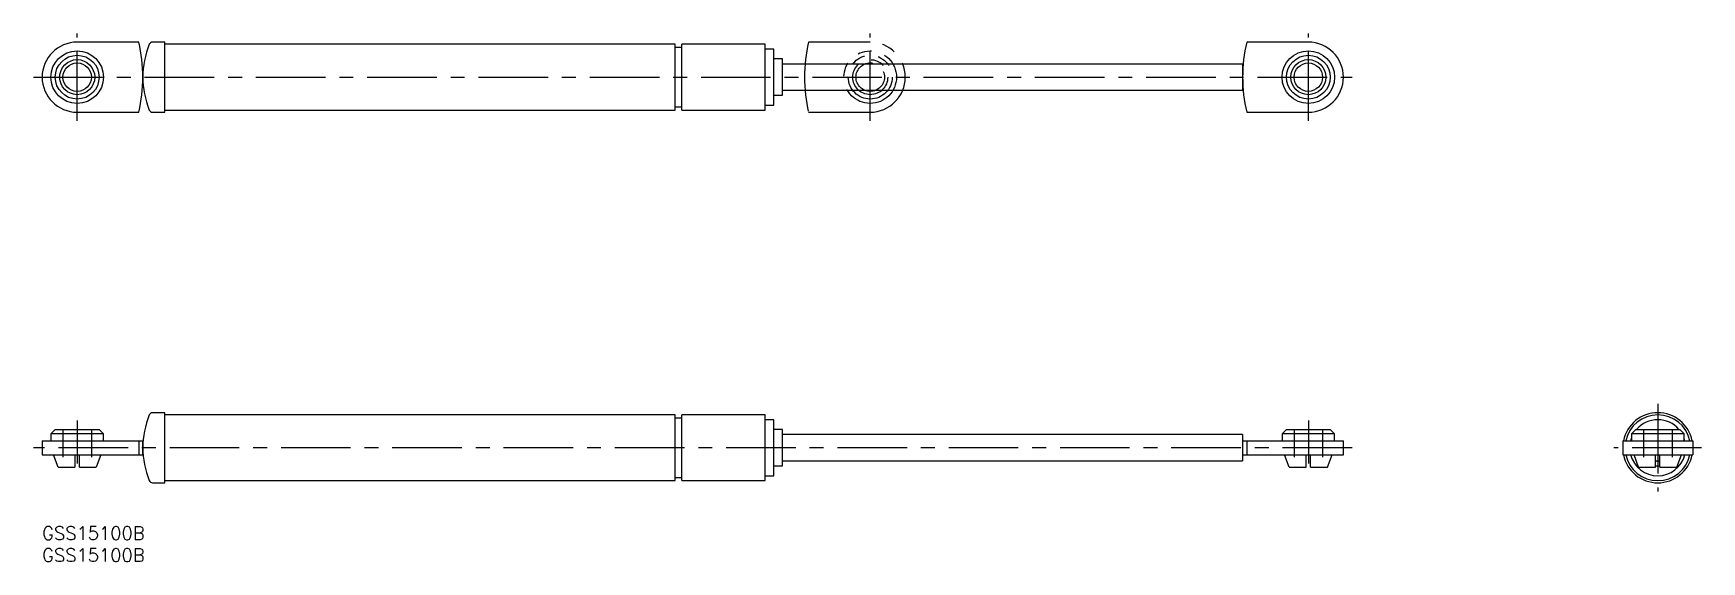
# Model space of a CAD drawing. Extents: x -2 to 379, y -8 to 113.
import ezdxf

# ---------------------------------------------------------------- set-up
doc = ezdxf.new("R2010")
doc.units = 0
doc.header["$LTSCALE"] = 0.5
for name, pattern in [('CENTER', [50.8, 31.75, -6.35, 6.35, -6.35]), ('DASHED', [19.05, 12.7, -6.35]), ('PHANTOM', [63.5, 31.75, -6.35, 6.35, -6.35, 6.35, -6.35])]:
    doc.linetypes.add(name, pattern=pattern)
for name, color, linetype in [('MSM_CENTER', 1, 'CENTER'), ('MSM_CONTINUOUS', 7, 'CONTINUOUS'), ('MSM_DASHED', 4, 'DASHED'), ('MSM_IMAGINARY', 6, 'PHANTOM'), ('MSM_PART_NUMBER', 7, 'CONTINUOUS')]:
    doc.layers.add(name, color=color, linetype=linetype)
doc.styles.get("Standard").update_dxf_attribs({"font": 'txt.shx', "height": 3, "bigfont": 'bigfont.shx'})

# ---------------------------------------------------------------- blocks, each defined once
blk = doc.blocks.new('*U24')
at = {"layer": 'MSM_PART_NUMBER'}
blk.add_text('GSS15100B', height=3, dxfattribs=at).set_placement((0, -3))
blk = doc.blocks.new('*U25')
at = {"layer": 'MSM_PART_NUMBER'}
blk.add_text('GSS15100B', height=3, dxfattribs=at).set_placement((0, -8))

msp = doc.modelspace()

# ---------------------------------------------------------------- linework, layer by layer
at = {"layer": 'MSM_CENTER'}
for p, q in [((8, 92.63), (8, 112.63)), ((189, 92.63), (189, 112.63)), ((289, 92.63), (289, 112.63)), ((-2, 102.63), (299, 102.63)), ((368.76, 28), (368.76, 8)), ((8, 24.2), (8, 14.4)), ((289, 24.2), (289, 14.4)), ((299, 18), (-2, 18)), ((378.76, 18), (358.76, 18))]:
    msp.add_line(p, q, dxfattribs=at)
at = {"layer": 'MSM_CONTINUOUS'}
for p, q in [((22.07, 110.63), (8, 110.63)), ((28, 110.63), (25.2, 110.63)), ((28, 94.63), (28, 110.63)), ((289, 110.63), (274.93, 110.63)), ((144.5, 110.13), (28, 110.13)), ((144.5, 95.13), (144.5, 110.13)), ((146, 109.38), (144.5, 109.38)), ((165, 110.13), (146, 110.13)), ((146, 95.13), (146, 110.13)), ((165, 95.13), (165, 110.13)), ((167, 109.03), (165, 109.03)), ((167, 96.23), (167, 109.03)), ((169, 106.78), (167, 106.78)), ((169, 98.48), (169, 106.78)), ((274, 105.63), (169, 105.63)), ((274, 105.63), (274, 99.63)), ((169, 99.63), (274, 99.63)), ((144.5, 95.88), (146, 95.88)), ((165, 96.23), (167, 96.23)), ((167, 98.48), (169, 98.48)), ((8, 94.63), (22.07, 94.63)), ((25.2, 94.63), (28, 94.63)), ((28, 95.13), (144.5, 95.13)), ((146, 95.13), (165, 95.13)), ((274.93, 94.63), (289, 94.63)), ((28, 26), (25.2, 26)), ((28, 10), (28, 26)), ((144.5, 25.5), (28, 25.5)), ((144.5, 10.5), (144.5, 25.5)), ((146, 24.75), (144.5, 24.75)), ((165, 25.5), (146, 25.5)), ((146, 10.5), (146, 25.5)), ((165, 10.5), (165, 25.5)), ((167, 24.4), (165, 24.4)), ((167, 11.6), (167, 24.4)), ((0, 19.6), (0, 16.4)), ((0, 19.6), (23, 19.6)), ((3, 22.2), (2, 21.2)), ((2, 21.2), (2, 19.6)), ((14, 21.2), (2, 21.2)), ((3, 22.2), (13, 22.2)), ((14, 21.2), (13, 22.2)), ((14, 19.6), (14, 21.2)), ((22.07, 19.6), (22.07, 16.4)), ((23, 16.4), (23, 19.6)), ((169, 22.15), (167, 22.15)), ((169, 13.85), (169, 22.15)), ((274, 21), (169, 21)), ((274, 21), (274, 15)), ((274, 19.6), (297, 19.6)), ((274.93, 19.6), (274.93, 16.4)), ((284, 22.2), (283, 21.2)), ((283, 21.2), (283, 19.6)), ((295, 21.2), (283, 21.2)), ((284, 22.2), (294, 22.2)), ((295, 21.2), (294, 22.2)), ((295, 19.6), (295, 21.2)), ((297, 16.4), (297, 19.6)), ((360.76, 19.6), (360.76, 16.4)), ((360.76, 19.6), (376.76, 19.6)), ((362.57, 19.6), (362.76, 20.23)), ((363.76, 22.2), (362.76, 21.2)), ((362.76, 21.2), (362.76, 19.6)), ((374.76, 21.2), (362.76, 21.2)), ((363.76, 22.2), (373.76, 22.2)), ((374.76, 21.2), (373.76, 22.2)), ((374.76, 19.6), (374.76, 21.2)), ((376.76, 19.6), (376.76, 16.4)), ((0, 16.4), (23, 16.4)), ((3.63, 13.6), (2.58, 16.4)), ((7.5, 16.4), (7.5, 13.6)), ((8.5, 13.6), (8.5, 16.4)), ((13.42, 16.4), (12.37, 13.6)), ((274, 16.4), (297, 16.4)), ((284.63, 13.6), (283.58, 16.4)), ((288.5, 13.6), (288.5, 16.4)), ((289.5, 13.6), (289.5, 16.4)), ((293.37, 13.6), (294.42, 16.4)), ((360.76, 16.4), (376.76, 16.4)), ((364.39, 13.6), (363.35, 16.4)), ((368.26, 13.6), (368.26, 16.4)), ((369.26, 13.6), (369.26, 16.4)), ((373.14, 13.6), (374.18, 16.4)), ((3.63, 13.6), (7.5, 13.6)), ((8.5, 13.6), (12.37, 13.6)), ((165, 11.6), (167, 11.6)), ((167, 13.85), (169, 13.85)), ((169, 15), (274, 15)), ((284.63, 13.6), (288.5, 13.6)), ((289.5, 13.6), (293.37, 13.6)), ((364.39, 13.6), (368.26, 13.6)), ((369.26, 13.6), (373.14, 13.6)), ((25.2, 10), (28, 10)), ((28, 10.5), (144.5, 10.5)), ((144.5, 11.25), (146, 11.25)), ((146, 10.5), (165, 10.5))]:
    msp.add_line(p, q, dxfattribs=at)
for centre, radius in [((8, 102.63), 6), ((8, 102.63), 5), ((8, 102.63), 4), ((289, 102.63), 6), ((289, 102.63), 5), ((289, 102.63), 4), ((8, 102.63), 3.25), ((289, 102.63), 3.25)]:
    msp.add_circle(centre, radius, dxfattribs=at)
for centre, radius, start, end in [((8, 102.63), 8, 90, 270), ((-12, 102.63), 35, 346.787, 13.213), ((25.2, 109.83), 0.8, 90, 157.9757), ((309, 102.63), 35, 166.787, 193.213), ((289, 102.63), 8, 270, 90), ((43, 102.63), 20, 157.9757, 202.0243), ((25.2, 95.43), 0.8, 202.0243, 270), ((43, 18), 20, 157.9757, 202.0243), ((25.2, 25.2), 0.8, 90, 157.9757), ((368.76, 18), 8, 11.537, 168.463), ((368.76, 18), 7.5, 12.3178, 167.6822), ((368.76, 18), 6.4, 41.0145, 138.9855), ((368.76, 18), 6.4, 14.4775, 20.3641), ((368.76, 18), 8, 191.537, 348.463), ((368.76, 18), 7.5, 192.3178, 347.6822), ((368.76, 18), 6.4, 194.4775, 345.5225), ((368.76, 18), 2.98, 260.3372, 279.6628), ((368.76, 18), 3.05, 260.5647, 279.4353), ((368.76, 18), 4.13, 263.051, 276.949), ((25.2, 10.8), 0.8, 202.0243, 270)]:
    msp.add_arc(centre, radius, start, end, dxfattribs=at)
at = {"layer": 'MSM_DASHED'}
for p, q in [((4.75, 22.2), (4.75, 13.6)), ((11.25, 22.2), (11.25, 13.6)), ((285.75, 22.2), (285.75, 13.6)), ((292.25, 22.2), (292.25, 13.6)), ((365.51, 22.2), (365.51, 13.6)), ((372.01, 22.2), (372.01, 13.6))]:
    msp.add_line(p, q, dxfattribs=at)
at = {"layer": 'MSM_IMAGINARY'}
for p, q in [((189, 110.63), (174.93, 110.63)), ((174.93, 94.63), (189, 94.63))]:
    msp.add_line(p, q, dxfattribs=at)
for radius in [6, 5, 4, 3.25]:
    msp.add_circle((189, 102.63), radius, dxfattribs=at)
for centre, radius, start, end in [((209, 102.63), 35, 166.787, 193.213), ((189, 102.63), 8, 270, 90)]:
    msp.add_arc(centre, radius, start, end, dxfattribs=at)

# ---------------------------------------------------------------- block references
at = {"layer": 'MSM_CONTINUOUS'}
for name in ['*U24', '*U25']:
    msp.add_blockref(name, (0, 0), dxfattribs=at)

doc.saveas('drawing.dxf')
